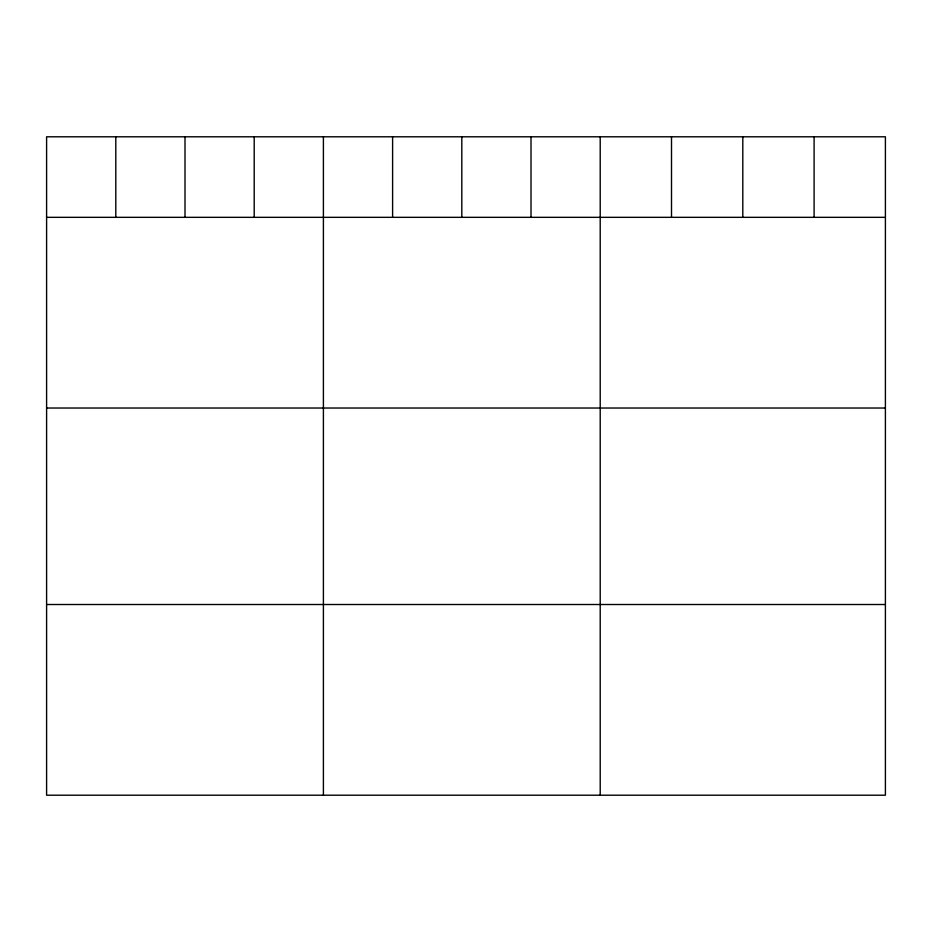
<?xml version="1.0" encoding="UTF-8"?>
<svg xmlns="http://www.w3.org/2000/svg" width="932" height="932" viewBox="0 0 932 932"><rect width="100%" height="100%" fill="white"/><g stroke="black" fill="none" stroke-linecap="round" stroke-linejoin="round"><path stroke-width="1.4" d="M885.4 217.331L885.4 795.206L46.6 795.206L46.6 136.794L885.4 136.794L885.4 217.331L46.6 217.331M46.6 408.03L885.4 408.03M46.6 604.507L885.4 604.507M814.102 136.794L814.102 217.331M742.804 136.794L742.804 217.331M671.506 136.794L671.506 217.331M600.208 136.794L600.208 795.206M531.007 136.794L531.007 217.331M461.806 136.794L461.806 217.331M392.605 136.794L392.605 217.331M323.404 136.794L323.404 795.206M254.203 136.794L254.203 217.331M185.002 136.794L185.002 217.331M115.801 136.794L115.801 217.331"/></g></svg>
